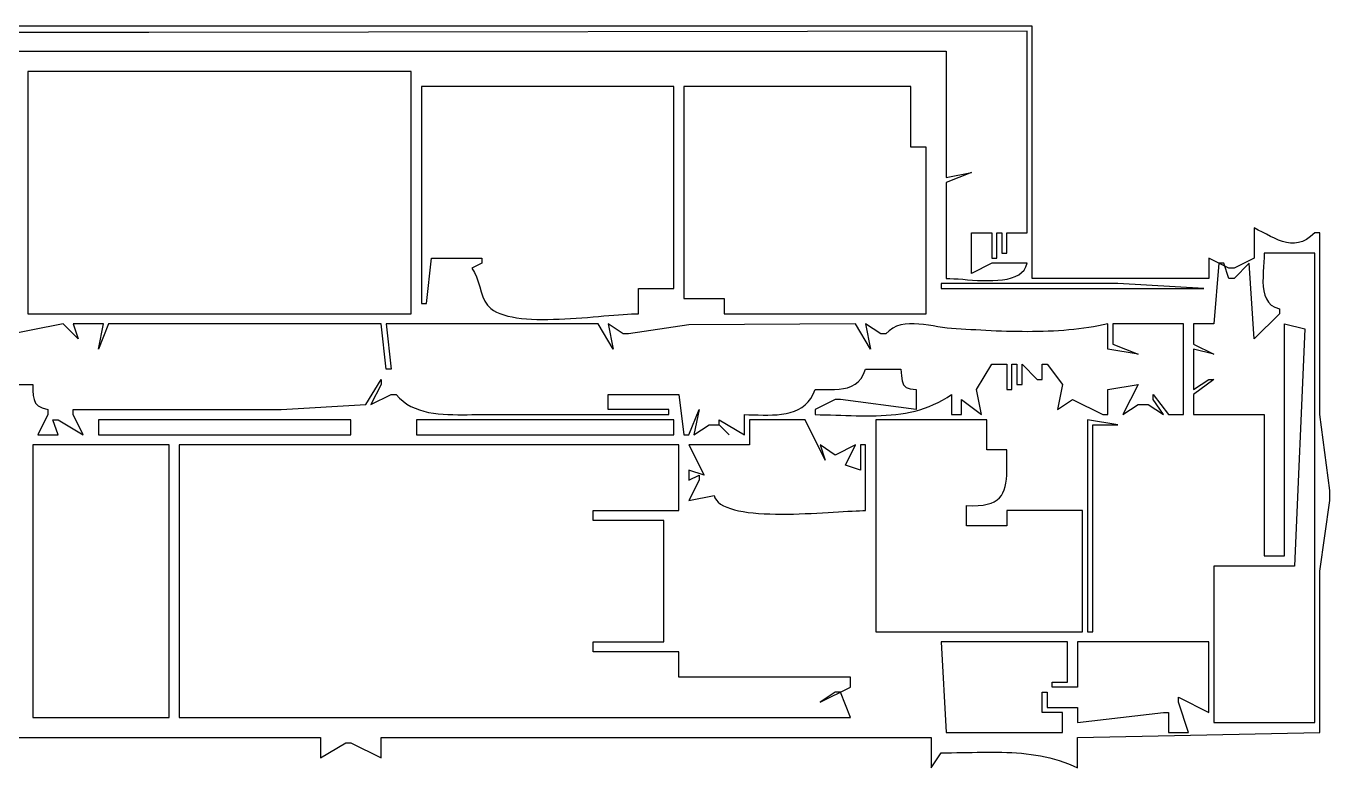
# Model space of a CAD drawing. Header units: metres. Extents: x 259 to 989, y 166 to 626.
# Drawn here: x 730.7 to 989, y 313 to 460 of the extents above; entities that cross this region are included whole.
import ezdxf

# ---------------------------------------------------------------- set-up
doc = ezdxf.new("R2010")
doc.units = ezdxf.units.M

msp = doc.modelspace()

# ---------------------------------------------------------------- linework, layer by layer
for p, q in [((930, 460), (654, 460)), ((930, 410), (930, 460)), ((755, 458.7099), (679, 458.7099)), ((929, 459), (755, 458.7099)), ((929, 419), (929, 459)), ((662, 455), (913, 455)), ((913, 455), (913, 430)), ((731, 451), (731, 403)), ((807, 451), (731, 451)), ((807, 403), (807, 451)), ((809, 448), (809, 405)), ((859, 448), (809, 448)), ((859, 408), (859, 448)), ((861, 448), (861, 406)), ((906, 448), (861, 448)), ((906, 436), (906, 448)), ((909, 436), (906, 436)), ((909, 403), (909, 436)), ((913, 430), (918, 431)), ((918, 431), (913, 429)), ((913, 429), (913, 410)), ((918, 411), (918, 419)), ((918, 419), (922, 419)), ((922, 419), (922, 414)), ((923, 414), (923, 419)), ((923, 419), (924, 419)), ((924, 419), (924, 415)), ((925, 415), (925, 419)), ((925, 419), (929, 419)), ((974.8127, 419.5889), (974, 420)), ((974, 420), (974, 414)), ((975.6191, 419.1625), (974.8127, 419.5889)), ((976.4201, 418.7357), (975.6191, 419.1625)), ((977.2169, 418.3234), (976.4201, 418.7357)), ((986, 419), (985.1807, 418.2707)), ((987, 419), (986, 419)), ((987, 383), (987, 419)), ((978.0104, 417.9405), (977.2169, 418.3234)), ((978.8017, 417.6018), (978.0104, 417.9405)), ((979.592, 417.3222), (978.8017, 417.6018)), ((980.3821, 417.1166), (979.592, 417.3222)), ((981.1733, 416.9999), (980.3821, 417.1166)), ((981.9664, 416.987), (981.1733, 416.9999)), ((982.7627, 417.0927), (981.9664, 416.987)), ((983.5632, 417.332), (982.7627, 417.0927)), ((984.3688, 417.7197), (983.5632, 417.332)), ((985.1807, 418.2707), (984.3688, 417.7197)), ((810, 405), (811, 414)), ((811, 414), (821, 414)), ((821, 414), (821, 413)), ((922, 414), (923, 414)), ((924, 415), (925, 415)), ((969, 412), (965, 414)), ((965, 414), (965, 410)), ((974, 414), (970, 412)), ((975.9786, 414.136), (975.9257, 413.2192)), ((976, 415), (975.9786, 414.136)), ((986, 415), (976, 415)), ((986, 322), (986, 415)), ((821, 413), (819, 412)), ((819, 412), (819.5097, 411.1895)), ((819.5097, 411.1895), (819.9154, 410.2851)), ((922, 413), (918, 411)), ((923, 413), (922, 413)), ((929, 413), (923, 413)), ((927.335, 410.7101), (927.9219, 411.1431)), ((927.9219, 411.1431), (928.4027, 411.6644)), ((928.4027, 411.6644), (928.7659, 412.2809)), ((928.7659, 412.2809), (929, 413)), ((967, 413), (966, 401)), ((968, 413), (967, 413)), ((969, 410), (968, 413)), ((970, 412), (969, 412)), ((973, 413), (970, 410)), ((974, 398), (973, 413)), ((975.7934, 411.2924), (975.7477, 410.3147)), ((975.8583, 412.266), (975.7934, 411.2924)), ((975.9257, 413.2192), (975.8583, 412.266)), ((819.9154, 410.2851), (820.2514, 409.3189)), ((820.2514, 409.3189), (820.5525, 408.3231)), ((820.5525, 408.3231), (820.8531, 407.3299)), ((912, 409), (912, 408)), ((947, 409), (912, 409)), ((913, 410), (913.7045, 409.985)), ((913.7045, 409.985), (914.4887, 409.9449)), ((914.4887, 409.9449), (915.3409, 409.8867)), ((915.3409, 409.8867), (916.2497, 409.8175)), ((916.2497, 409.8175), (917.2033, 409.7444)), ((917.2033, 409.7444), (918.1901, 409.6745)), ((918.1901, 409.6745), (919.1986, 409.6149)), ((919.1986, 409.6149), (920.2172, 409.5726)), ((920.2172, 409.5726), (921.2342, 409.5548)), ((921.2342, 409.5548), (922.2381, 409.5685)), ((922.2381, 409.5685), (923.2172, 409.6208)), ((923.2172, 409.6208), (924.1599, 409.7189)), ((924.1599, 409.7189), (925.0547, 409.8698)), ((925.0547, 409.8698), (925.8898, 410.0805)), ((925.8898, 410.0805), (926.6538, 410.3583)), ((926.6538, 410.3583), (927.335, 410.7101)), ((965, 410), (930, 410)), ((964, 408), (947, 409)), ((970, 410), (969, 410)), ((975.7477, 410.3147), (975.7383, 409.3491)), ((975.7383, 409.3491), (975.7821, 408.4116)), ((975.7821, 408.4116), (975.896, 407.5186)), ((820.8531, 407.3299), (821.1878, 406.3716)), ((821.1878, 406.3716), (821.5912, 405.4803)), ((852, 403), (852, 408)), ((852, 408), (859, 408)), ((861, 406), (869, 406)), ((869, 406), (869, 403)), ((912, 408), (964, 408)), ((975.896, 407.5186), (976.0969, 406.6862)), ((976.0969, 406.6862), (976.4018, 405.9306)), ((976.4018, 405.9306), (976.8277, 405.268)), ((731, 403), (807, 403)), ((809, 405), (810, 405)), ((821.5912, 405.4803), (822.0978, 404.6882)), ((822.0978, 404.6882), (822.7423, 404.0277)), ((822.7423, 404.0277), (823.2796, 403.6476)), ((823.2796, 403.6476), (823.8895, 403.3109)), ((823.8895, 403.3109), (824.5672, 403.0156)), ((824.5672, 403.0156), (825.3082, 402.7595)), ((850.6001, 402.9636), (851.332, 402.9905)), ((851.332, 402.9905), (852, 403)), ((869, 403), (909, 403)), ((979, 403), (974, 398)), ((976.8277, 405.268), (977.3914, 404.7145)), ((977.3914, 404.7145), (978.1098, 404.2865)), ((978.1098, 404.2865), (979, 404)), ((979, 404), (979, 403)), ((738, 401), (723, 398)), ((741, 398), (738, 401)), ((741, 401), (740, 401)), ((740, 401), (741, 398)), ((746, 401), (741, 401)), ((747, 401), (745, 396)), ((745, 396), (746, 401)), ((801, 401), (747, 401)), ((802, 392), (801, 401)), ((844, 401), (802, 401)), ((802, 401), (803, 392)), ((825.3082, 402.7595), (826.1076, 402.5405)), ((826.1076, 402.5405), (826.9608, 402.3565)), ((826.9608, 402.3565), (827.863, 402.2055)), ((827.863, 402.2055), (828.8096, 402.0853)), ((828.8096, 402.0853), (829.7959, 401.9938)), ((829.7959, 401.9938), (830.8171, 401.9289)), ((830.8171, 401.9289), (831.8685, 401.8885)), ((831.8685, 401.8885), (832.9454, 401.8706)), ((832.9454, 401.8706), (834.0432, 401.873)), ((834.0432, 401.873), (835.1571, 401.8937)), ((835.1571, 401.8937), (836.2824, 401.9304)), ((836.2824, 401.9304), (837.4144, 401.9812)), ((837.4144, 401.9812), (838.5484, 402.044)), ((838.5484, 402.044), (839.6798, 402.1165)), ((839.6798, 402.1165), (840.8037, 402.1969)), ((840.8037, 402.1969), (841.9155, 402.2828)), ((841.9155, 402.2828), (843.0104, 402.3723)), ((843.0104, 402.3723), (844.0839, 402.4632)), ((847, 396), (844, 401)), ((844.0839, 402.4632), (845.1311, 402.5535)), ((845.1311, 402.5535), (846.1474, 402.641)), ((849, 399), (846, 401)), ((846, 401), (847, 396)), ((846.1474, 402.641), (847.128, 402.7236)), ((847.128, 402.7236), (848.0683, 402.7993)), ((848.0683, 402.7993), (848.9636, 402.8659)), ((848.9636, 402.8659), (849.8091, 402.9214)), ((849.8091, 402.9214), (850.6001, 402.9636)), ((862, 400.804), (850, 399)), ((895, 401), (862, 400.804)), ((898, 396), (895, 401)), ((900, 399), (897, 401)), ((897, 401), (898, 396)), ((903.1455, 400.5132), (902.3746, 400.1399)), ((903.9628, 400.7737), (903.1455, 400.5132)), ((904.8195, 400.9349), (903.9628, 400.7737)), ((905.7084, 401.0105), (904.8195, 400.9349)), ((906.6225, 401.0141), (905.7084, 401.0105)), ((907.5549, 400.9594), (906.6225, 401.0141)), ((908.4984, 400.86), (907.5549, 400.9594)), ((909.4461, 400.7296), (908.4984, 400.86)), ((910.3908, 400.5818), (909.4461, 400.7296)), ((911.3256, 400.4302), (910.3908, 400.5818)), ((912.2434, 400.2886), (911.3256, 400.4302)), ((942.1799, 400.4228), (941.216, 400.2645)), ((943.1325, 400.5977), (942.1799, 400.4228)), ((944.0728, 400.7899), (943.1325, 400.5977)), ((945, 401), (944.0728, 400.7899)), ((945, 396), (945, 401)), ((960, 401), (946, 401)), ((946, 401), (946, 397)), ((960, 383), (960, 401)), ((966, 401), (962, 401)), ((962, 401), (962, 397)), ((980, 355), (980, 401)), ((980, 401), (984, 400)), ((850, 399), (849, 399)), ((901, 399), (900, 399)), ((901.6571, 399.64), (901, 399)), ((902.3746, 400.1399), (901.6571, 399.64)), ((913.1372, 400.1704), (912.2434, 400.2886)), ((914, 400.0895), (913.1372, 400.1704)), ((914.949, 400.0249), (914, 400.0895)), ((915.9096, 399.9609), (914.949, 400.0249)), ((916.8811, 399.8979), (915.9096, 399.9609)), ((917.8625, 399.8366), (916.8811, 399.8979)), ((918.853, 399.7775), (917.8625, 399.8366)), ((919.8517, 399.7214), (918.853, 399.7775)), ((920.8578, 399.6687), (919.8517, 399.7214)), ((921.8705, 399.62), (920.8578, 399.6687)), ((922.8888, 399.5761), (921.8705, 399.62)), ((923.912, 399.5374), (922.8888, 399.5761)), ((924.9391, 399.5045), (923.912, 399.5374)), ((925.9693, 399.4782), (924.9391, 399.5045)), ((927.0018, 399.4588), (925.9693, 399.4782)), ((928.0357, 399.4472), (927.0018, 399.4588)), ((929.0702, 399.4438), (928.0357, 399.4472)), ((930.1043, 399.4492), (929.0702, 399.4438)), ((931.1373, 399.4641), (930.1043, 399.4492)), ((932.1683, 399.4891), (931.1373, 399.4641)), ((933.1964, 399.5246), (932.1683, 399.4891)), ((934.2208, 399.5715), (933.1964, 399.5246)), ((935.2407, 399.6302), (934.2208, 399.5715)), ((936.2551, 399.7013), (935.2407, 399.6302)), ((937.2632, 399.7854), (936.2551, 399.7013)), ((938.2643, 399.8832), (937.2632, 399.7854)), ((939.2573, 399.9953), (938.2643, 399.8832)), ((940.2415, 400.1222), (939.2573, 399.9953)), ((941.216, 400.2645), (940.2415, 400.1222)), ((984, 400), (982, 353)), ((951, 395), (945, 396)), ((946, 397), (951, 395)), ((962, 397), (966, 395)), ((966, 395), (962, 396)), ((962, 396), (962, 388)), ((919, 388), (922, 393)), ((922, 393), (925, 393)), ((925, 393), (925, 388)), ((926, 388), (926, 393)), ((926, 393), (927, 393)), ((927, 393), (927, 389)), ((928, 389), (928, 393)), ((928, 393), (931, 390)), ((932, 390), (932, 393)), ((932, 393), (933, 393)), ((933, 393), (936, 389)), ((803, 392), (802, 392)), ((895.5432, 389.5343), (896.1084, 390.1922)), ((896.1084, 390.1922), (896.596, 391.0085)), ((896.596, 391.0085), (897, 392)), ((897, 392), (904, 392)), ((904, 392), (904.0986, 390.7111)), ((904.0986, 390.7111), (904.2428, 389.6925)), ((725, 389), (732, 389)), ((732, 389), (732.0261, 387.8148)), ((732.0261, 387.8148), (732.0886, 386.8141)), ((798, 385), (801, 390)), ((801, 389), (799, 385)), ((801, 390), (801, 389)), ((886.6221, 387.0536), (887, 388)), ((887, 388), (887.9973, 387.991)), ((887.9973, 387.991), (888.9795, 387.9736)), ((888.9795, 387.9736), (889.9403, 387.9644)), ((889.9403, 387.9644), (890.8735, 387.9803)), ((890.8735, 387.9803), (891.7728, 388.0378)), ((891.7728, 388.0378), (892.632, 388.1537)), ((892.632, 388.1537), (893.4449, 388.3446)), ((893.4449, 388.3446), (894.2052, 388.6272)), ((894.2052, 388.6272), (894.9067, 389.0182)), ((894.9067, 389.0182), (895.5432, 389.5343)), ((904.2428, 389.6925), (904.5186, 388.928)), ((904.5186, 388.928), (905.0126, 388.4018)), ((905.0126, 388.4018), (905.8109, 388.0977)), ((905.8109, 388.0977), (907, 388)), ((907, 388), (907, 384)), ((920, 383), (919, 388)), ((925, 388), (926, 388)), ((927, 389), (928, 389)), ((931, 390), (932, 390)), ((936, 389), (935, 384)), ((945, 388), (951, 389)), ((945, 383), (945, 388)), ((951, 389), (948, 383)), ((962, 388), (965, 390)), ((966, 390), (962, 387)), ((965, 390), (966, 390)), ((732.0886, 386.8141), (732.2461, 385.9813)), ((732.2461, 385.9813), (732.5573, 385.3001)), ((732.5573, 385.3001), (733.0809, 384.7537)), ((781.196, 384.0309), (798, 385)), ((799, 385), (803, 387)), ((803, 387), (804, 387)), ((804, 387), (804.6514, 386.282)), ((804.6514, 386.282), (805.356, 385.655)), ((805.356, 385.655), (806.1088, 385.1128)), ((806.1088, 385.1128), (806.9051, 384.6493)), ((846, 384), (846, 387)), ((846, 387), (860, 387)), ((860, 387), (861, 379)), ((884.3729, 384.4202), (885.0335, 384.9226)), ((885.0335, 384.9226), (885.6327, 385.5233)), ((885.6327, 385.5233), (886.1643, 386.2309)), ((886.1643, 386.2309), (886.6221, 387.0536)), ((891, 386), (887, 384)), ((892, 386), (891, 386)), ((907, 384), (892, 386)), ((909.5717, 384.6093), (910.4765, 384.9896)), ((910.4765, 384.9896), (911.372, 385.4163)), ((911.372, 385.4163), (912.258, 385.892)), ((912.258, 385.892), (913.1341, 386.419)), ((913.1341, 386.419), (914, 387)), ((914, 387), (914, 383)), ((916, 383), (916, 386)), ((916, 386), (920, 383)), ((935, 384), (938, 386)), ((938, 386), (944, 383)), ((948, 383), (951, 385)), ((951, 385), (952, 385)), ((952, 385), (953, 385)), ((953, 385), (956, 383)), ((954, 386), (954, 387)), ((954, 387), (957, 383)), ((956, 383), (954, 386)), ((962, 387), (962, 383)), ((735, 383), (733, 379)), ((733.0809, 384.7537), (733.8755, 384.3259)), ((733.8755, 384.3259), (735, 384)), ((735, 384), (735, 383)), ((740, 384), (781.196, 384.0309)), ((740, 383), (740, 384)), ((742, 379), (740, 383)), ((806.9051, 384.6493), (807.7399, 384.2584)), ((807.7399, 384.2584), (808.6085, 383.934)), ((808.6085, 383.934), (809.5059, 383.6699)), ((809.5059, 383.6699), (810.4274, 383.46)), ((810.4274, 383.46), (811.368, 383.2981)), ((811.368, 383.2981), (812.3228, 383.1783)), ((812.3228, 383.1783), (813.2872, 383.0943)), ((813.2872, 383.0943), (814.2561, 383.04)), ((814.2561, 383.04), (815.2248, 383.0093)), ((815.2248, 383.0093), (816.1884, 382.9961)), ((816.1884, 382.9961), (817.142, 382.9942)), ((817.142, 382.9942), (818.0808, 382.9975)), ((818.0808, 382.9975), (819, 383)), ((819, 383), (858, 383)), ((858, 384), (846, 384)), ((858, 383), (858, 384)), ((862, 379), (864, 384)), ((864, 384), (863, 379)), ((873, 379), (873, 383)), ((873, 383), (873.898, 382.9915)), ((873.898, 382.9915), (874.8149, 382.9717)), ((874.8149, 382.9717), (875.7443, 382.9491)), ((875.7443, 382.9491), (876.6801, 382.932)), ((876.6801, 382.932), (877.6161, 382.9289)), ((877.6161, 382.9289), (878.5462, 382.9482)), ((878.5462, 382.9482), (879.4642, 382.9985)), ((879.4642, 382.9985), (880.364, 383.088)), ((880.364, 383.088), (881.2393, 383.2252)), ((881.2393, 383.2252), (882.084, 383.4186)), ((882.084, 383.4186), (882.892, 383.6766)), ((882.892, 383.6766), (883.657, 384.0077)), ((883.657, 384.0077), (884.3729, 384.4202)), ((887, 384), (887, 383)), ((887, 383), (888.023, 382.9939)), ((888.023, 382.9939), (889.0446, 382.9775)), ((889.0446, 382.9775), (890.0645, 382.9532)), ((890.0645, 382.9532), (891.0822, 382.9234)), ((891.0822, 382.9234), (892.0976, 382.8906)), ((892.0976, 382.8906), (893.1102, 382.8574)), ((893.1102, 382.8574), (894.1196, 382.8261)), ((894.1196, 382.8261), (895.1256, 382.7992)), ((895.1256, 382.7992), (896.1279, 382.7792)), ((896.1279, 382.7792), (897.126, 382.7687)), ((897.126, 382.7687), (898.1196, 382.7699)), ((898.1196, 382.7699), (899.1085, 382.7855)), ((899.1085, 382.7855), (900.0922, 382.8179)), ((900.0922, 382.8179), (901.0704, 382.8696)), ((901.0704, 382.8696), (902.0428, 382.943)), ((902.0428, 382.943), (903.009, 383.0406)), ((903.009, 383.0406), (903.9688, 383.1649)), ((903.9688, 383.1649), (904.9217, 383.3183)), ((904.9217, 383.3183), (905.8674, 383.5034)), ((905.8674, 383.5034), (906.8056, 383.7225)), ((906.8056, 383.7225), (907.736, 383.9783)), ((907.736, 383.9783), (908.6581, 384.2731)), ((908.6581, 384.2731), (909.5717, 384.6093)), ((914, 383), (915, 383)), ((915, 383), (916, 383)), ((944, 383), (945, 383)), ((957, 383), (960, 383)), ((962, 383), (976, 383)), ((976, 383), (976, 355)), ((989, 368), (987, 383)), ((737, 379), (736, 382)), ((736, 382), (737, 382)), ((737, 382), (742, 379)), ((745, 382), (745, 379)), ((795, 382), (745, 382)), ((795, 379), (795, 382)), ((808, 382), (808, 379)), ((859, 382), (808, 382)), ((859, 379), (859, 382)), ((863, 379), (866, 381)), ((866, 381), (867, 381)), ((867, 381), (868, 381)), ((868, 381), (868, 382)), ((868, 382), (873, 379)), ((868, 381), (870, 379)), ((870, 379), (868, 381)), ((874, 382), (874, 377)), ((885, 382), (874, 382)), ((889, 374), (885, 382)), ((899, 382), (899, 340)), ((921, 382), (899, 382)), ((921, 376), (921, 382)), ((941, 382), (941, 340)), ((947, 381), (941, 382)), ((942, 340), (942, 381)), ((942, 381), (947, 381)), ((733, 379), (737, 379)), ((745, 379), (795, 379)), ((808, 379), (859, 379)), ((861, 379), (862, 379)), ((732, 377), (732, 323)), ((759, 377), (732, 377)), ((759, 323), (759, 377)), ((761, 377), (761, 323)), ((860, 377), (761, 377)), ((860, 364), (860, 377)), ((874, 377), (862, 377)), ((862, 377), (865, 371)), ((891, 375), (888, 377)), ((888, 377), (889, 374)), ((895, 377), (891, 375)), ((893, 373), (895, 377)), ((897, 377), (896, 377)), ((896, 377), (896, 372)), ((897, 364), (897, 377)), ((925, 376), (921, 376)), ((925.003, 374.8976), (925, 376)), ((925.0073, 373.8496), (925.003, 374.8976)), ((865, 371), (862, 372)), ((862, 372), (862, 371)), ((896, 372), (893, 373)), ((924.9906, 371.9195), (925.0056, 372.8567)), ((925.0056, 372.8567), (925.0073, 373.8496)), ((862, 371), (862, 370)), ((862, 370), (864, 371)), ((864, 370), (862, 366)), ((864, 371), (864, 370)), ((924.652, 368.7396), (924.793, 369.448)), ((924.793, 369.448), (924.8916, 370.2145)), ((924.8916, 370.2145), (924.955, 371.0385)), ((924.955, 371.0385), (924.9906, 371.9195)), ((862, 366), (867, 367)), ((867, 367), (867.1668, 366.5029)), ((923.518, 366.5001), (923.9015, 366.9696)), ((923.9015, 366.9696), (924.2135, 367.4998)), ((924.2135, 367.4998), (924.4612, 368.09)), ((924.4612, 368.09), (924.652, 368.7396)), ((989, 367), (989, 368)), ((989, 366), (989, 367)), ((867.1668, 366.5029), (867.4408, 366.0496)), ((867.4408, 366.0496), (867.8158, 365.6384)), ((867.8158, 365.6384), (868.286, 365.2673)), ((868.286, 365.2673), (868.8454, 364.9346)), ((868.8454, 364.9346), (869.4879, 364.6386)), ((869.4879, 364.6386), (870.2077, 364.3775)), ((870.2077, 364.3775), (870.9986, 364.1495)), ((917, 361), (917, 365)), ((917, 365), (918.218, 364.9623)), ((918.218, 364.9623), (919.3063, 364.9902)), ((919.3063, 364.9902), (920.2721, 365.0831)), ((920.2721, 365.0831), (921.1226, 365.2403)), ((921.1226, 365.2403), (921.8652, 365.4612)), ((921.8652, 365.4612), (922.5071, 365.7452)), ((922.5071, 365.7452), (923.0556, 366.0917)), ((923.0556, 366.0917), (923.518, 366.5001)), ((987, 352), (989, 366)), ((843, 362), (843, 364)), ((843, 364), (860, 364)), ((857, 362), (843, 362)), ((857, 338), (857, 362)), ((870.9986, 364.1495), (871.8549, 363.9527)), ((871.8549, 363.9527), (872.7705, 363.7855)), ((872.7705, 363.7855), (873.7394, 363.646)), ((873.7394, 363.646), (874.7556, 363.5325)), ((874.7556, 363.5325), (875.8132, 363.4432)), ((875.8132, 363.4432), (876.9062, 363.3762)), ((876.9062, 363.3762), (878.0286, 363.3299)), ((878.0286, 363.3299), (879.1745, 363.3024)), ((879.1745, 363.3024), (880.3378, 363.292)), ((880.3378, 363.292), (881.5126, 363.2969)), ((881.5126, 363.2969), (882.693, 363.3153)), ((882.693, 363.3153), (883.873, 363.3453)), ((883.873, 363.3453), (885.0465, 363.3854)), ((885.0465, 363.3854), (886.2076, 363.4336)), ((886.2076, 363.4336), (887.3503, 363.4881)), ((887.3503, 363.4881), (888.4688, 363.5473)), ((888.4688, 363.5473), (889.5569, 363.6092)), ((889.5569, 363.6092), (890.6087, 363.6723)), ((890.6087, 363.6723), (891.6182, 363.7345)), ((891.6182, 363.7345), (892.5795, 363.7943)), ((892.5795, 363.7943), (893.4866, 363.8497)), ((893.4866, 363.8497), (894.3336, 363.899)), ((894.3336, 363.899), (895.1143, 363.9405)), ((895.1143, 363.9405), (895.823, 363.9723)), ((895.823, 363.9723), (896.4535, 363.9928)), ((896.4535, 363.9928), (897, 364)), ((940, 364), (925, 364)), ((925, 364), (925, 361)), ((940, 340), (940, 364)), ((925, 361), (917, 361)), ((976, 355), (980, 355)), ((982, 353), (966, 353)), ((966, 353), (966, 322)), ((987, 320), (987, 352)), ((899, 340), (940, 340)), ((941, 340), (942, 340)), ((843, 336), (843, 338)), ((843, 338), (857, 338)), ((860, 336), (843, 336)), ((860, 331), (860, 336)), ((912, 338), (913, 320)), ((937, 338), (912, 338)), ((937, 330), (937, 338)), ((965, 338), (939, 338)), ((939, 338), (939, 329)), ((965, 324), (965, 338)), ((894, 331), (860, 331)), ((894, 329), (894, 331)), ((888, 326), (894, 329)), ((934, 329), (934, 330)), ((934, 330), (937, 330)), ((939, 329), (934, 329)), ((891, 328), (888, 326)), ((892, 328), (891, 328)), ((894, 323), (892, 328)), ((932, 324), (932, 328)), ((932, 328), (933, 328)), ((933, 328), (933, 325)), ((959, 326), (959, 327)), ((959, 327), (965, 324)), ((961, 320), (959, 326)), ((732, 323), (759, 323)), ((761, 323), (894, 323)), ((936, 324), (932, 324)), ((933, 325), (939, 325)), ((936, 320), (936, 324)), ((939, 325), (939, 322)), ((939, 322), (956, 324)), ((956, 324), (957, 324)), ((957, 324), (957, 320)), ((966, 322), (986, 322)), ((650, 319), (789, 319)), ((789, 319), (789, 315)), ((789, 315), (794, 318)), ((794, 318), (795, 318)), ((795, 318), (801, 315)), ((801, 315), (801, 319)), ((801, 319), (910, 319)), ((910, 319), (910, 313)), ((913, 320), (936, 320)), ((939, 319), (987, 320)), ((939, 313), (939, 319)), ((957, 320), (961, 320)), ((910, 313), (912, 316)), ((912, 316), (913.0257, 316.0038)), ((913.0257, 316.0038), (914.0471, 316.0143)), ((914.0471, 316.0143), (915.0642, 316.0296)), ((915.0642, 316.0296), (916.077, 316.0482)), ((916.077, 316.0482), (917.0854, 316.0682)), ((917.0854, 316.0682), (918.0893, 316.0879)), ((918.0893, 316.0879), (919.0889, 316.1057)), ((919.0889, 316.1057), (920.0839, 316.1198)), ((920.0839, 316.1198), (921.0745, 316.1286)), ((921.0745, 316.1286), (922.0605, 316.1303)), ((922.0605, 316.1303), (923.042, 316.1231)), ((923.042, 316.1231), (924.0189, 316.1055)), ((924.0189, 316.1055), (924.9911, 316.0757)), ((924.9911, 316.0757), (925.9587, 316.0319)), ((925.9587, 316.0319), (926.9217, 315.9725)), ((926.9217, 315.9725), (927.8799, 315.8958)), ((927.8799, 315.8958), (928.8333, 315.8)), ((928.8333, 315.8), (929.782, 315.6835)), ((929.782, 315.6835), (930.7259, 315.5445)), ((930.7259, 315.5445), (931.665, 315.3813)), ((931.665, 315.3813), (932.5992, 315.1922)), ((932.5992, 315.1922), (933.5285, 314.9755)), ((933.5285, 314.9755), (934.4529, 314.7295)), ((934.4529, 314.7295), (935.3723, 314.4525)), ((935.3723, 314.4525), (936.2868, 314.1427)), ((936.2868, 314.1427), (937.1962, 313.7985)), ((937.1962, 313.7985), (938.1006, 313.4182)), ((938.1006, 313.4182), (939, 313))]:
    msp.add_line(p, q)

doc.saveas('drawing.dxf')
